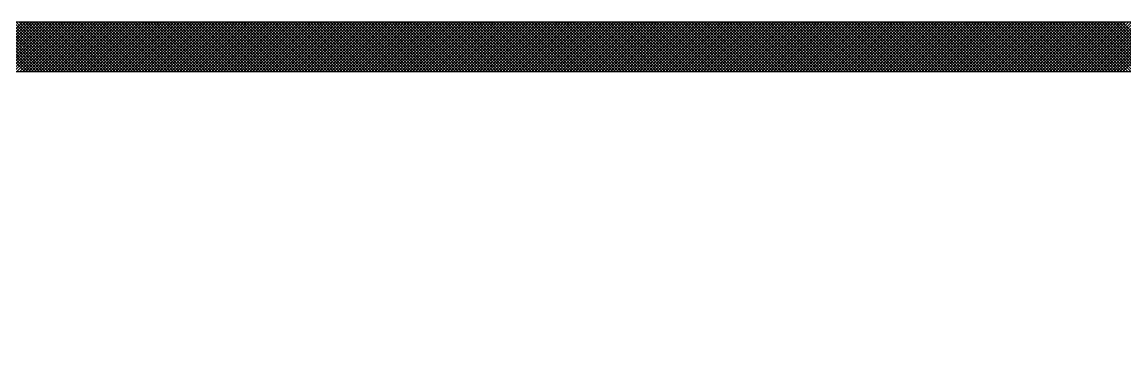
# Model space of a CAD drawing. Extents: x 0 to 119, y 0 to 84.
# Drawn here: x 25.4 to 30.76, y 68.11 to 69.71 of the extents above; entities that cross this region are included whole.
import ezdxf

# ---------------------------------------------------------------- set-up
doc = ezdxf.new("R2010")
doc.units = 0
doc.header["$MEASUREMENT"] = 0
doc.linetypes.add('ESTILO_TQS_0002', pattern=[0.4, 0.1, -0.3])
for name, color, linetype in [('29', 9, 'CONTINUOUS'), ('3', 7, 'CONTINUOUS'), ('6', 178, 'CONTINUOUS')]:
    doc.layers.add(name, color=color, linetype=linetype)

msp = doc.modelspace()

# ---------------------------------------------------------------- linework, layer by layer
at = {"layer": '29', "color": 9, "linetype": 'Continuous'}
for p, q in [((25.167655, 69.474966), (25.407655, 69.714966)), ((25.178764, 69.714966), (25.418764, 69.474966)), ((25.181797, 69.474966), (25.421797, 69.714966)), ((25.192906, 69.714966), (25.432906, 69.474966)), ((25.195939, 69.474966), (25.435939, 69.714966)), ((25.207048, 69.714966), (25.447048, 69.474966)), ((25.210081, 69.474966), (25.450081, 69.714966)), ((25.221191, 69.714966), (25.461191, 69.474966)), ((25.224224, 69.474966), (25.464224, 69.714966)), ((25.235333, 69.714966), (25.475333, 69.474966)), ((25.238366, 69.474966), (25.478366, 69.714966)), ((25.249475, 69.714966), (25.489475, 69.474966)), ((25.252508, 69.474966), (25.492508, 69.714966)), ((25.263617, 69.714966), (25.503617, 69.474966)), ((25.26665, 69.474966), (25.50665, 69.714966)), ((25.277759, 69.714966), (25.517759, 69.474966)), ((25.280792, 69.474966), (25.520792, 69.714966)), ((25.291901, 69.714966), (25.531901, 69.474966)), ((25.294934, 69.474966), (25.534934, 69.714966)), ((25.306043, 69.714966), (25.546043, 69.474966)), ((25.309076, 69.474966), (25.549076, 69.714966)), ((25.320185, 69.714966), (25.560185, 69.474966)), ((25.323218, 69.474966), (25.563218, 69.714966)), ((25.334328, 69.714966), (25.574328, 69.474966)), ((25.337361, 69.474966), (25.577361, 69.714966)), ((25.34847, 69.714966), (25.58847, 69.474966)), ((25.351503, 69.474966), (25.591503, 69.714966)), ((25.362612, 69.714966), (25.602612, 69.474966)), ((25.365645, 69.474966), (25.605645, 69.714966)), ((25.376754, 69.714966), (25.616754, 69.474966)), ((25.379787, 69.474966), (25.619787, 69.714966)), ((25.390896, 69.714966), (25.630896, 69.474966)), ((25.393929, 69.474966), (25.633929, 69.714966)), ((25.405038, 69.714966), (25.645038, 69.474966)), ((25.408071, 69.474966), (25.648071, 69.714966)), ((25.41918, 69.714966), (25.65918, 69.474966)), ((25.422213, 69.474966), (25.662213, 69.714966)), ((25.433323, 69.714966), (25.673323, 69.474966)), ((25.436356, 69.474966), (25.676356, 69.714966)), ((25.447465, 69.714966), (25.687465, 69.474966)), ((25.450498, 69.474966), (25.690498, 69.714966)), ((25.461607, 69.714966), (25.701607, 69.474966)), ((25.46464, 69.474966), (25.70464, 69.714966)), ((25.475749, 69.714966), (25.715749, 69.474966)), ((25.478782, 69.474966), (25.718782, 69.714966)), ((25.489891, 69.714966), (25.729891, 69.474966)), ((25.492924, 69.474966), (25.732924, 69.714966)), ((25.504033, 69.714966), (25.744033, 69.474966)), ((25.507066, 69.474966), (25.747066, 69.714966)), ((25.518175, 69.714966), (25.758175, 69.474966)), ((25.521208, 69.474966), (25.761208, 69.714966)), ((25.532318, 69.714966), (25.772318, 69.474966)), ((25.535351, 69.474966), (25.775351, 69.714966)), ((25.54646, 69.714966), (25.78646, 69.474966)), ((25.549493, 69.474966), (25.789493, 69.714966)), ((25.560602, 69.714966), (25.800602, 69.474966)), ((25.563635, 69.474966), (25.803635, 69.714966)), ((25.574744, 69.714966), (25.814744, 69.474966)), ((25.577777, 69.474966), (25.817777, 69.714966)), ((25.588886, 69.714966), (25.828886, 69.474966)), ((25.591919, 69.474966), (25.831919, 69.714966)), ((25.603028, 69.714966), (25.843028, 69.474966)), ((25.606061, 69.474966), (25.846061, 69.714966)), ((25.61717, 69.714966), (25.85717, 69.474966)), ((25.620203, 69.474966), (25.860203, 69.714966)), ((25.631312, 69.714966), (25.871312, 69.474966)), ((25.634345, 69.474966), (25.874345, 69.714966)), ((25.645455, 69.714966), (25.885455, 69.474966)), ((25.648488, 69.474966), (25.888488, 69.714966)), ((25.659597, 69.714966), (25.899597, 69.474966)), ((25.66263, 69.474966), (25.90263, 69.714966)), ((25.673739, 69.714966), (25.913739, 69.474966)), ((25.676772, 69.474966), (25.916772, 69.714966)), ((25.687881, 69.714966), (25.927881, 69.474966)), ((25.690914, 69.474966), (25.930914, 69.714966)), ((25.702023, 69.714966), (25.942023, 69.474966)), ((25.705056, 69.474966), (25.945056, 69.714966)), ((25.716165, 69.714966), (25.956165, 69.474966)), ((25.719198, 69.474966), (25.959198, 69.714966)), ((25.730307, 69.714966), (25.970307, 69.474966)), ((25.73334, 69.474966), (25.97334, 69.714966)), ((25.74445, 69.714966), (25.98445, 69.474966)), ((25.747483, 69.474966), (25.987483, 69.714966)), ((25.758592, 69.714966), (25.998592, 69.474966)), ((25.761625, 69.474966), (26.001625, 69.714966)), ((25.772734, 69.714966), (26.012734, 69.474966)), ((25.775767, 69.474966), (26.015767, 69.714966)), ((25.786876, 69.714966), (26.026876, 69.474966)), ((25.789909, 69.474966), (26.029909, 69.714966)), ((25.801018, 69.714966), (26.041018, 69.474966)), ((25.804051, 69.474966), (26.044051, 69.714966)), ((25.81516, 69.714966), (26.05516, 69.474966)), ((25.818193, 69.474966), (26.058193, 69.714966)), ((25.829302, 69.714966), (26.069302, 69.474966)), ((25.832335, 69.474966), (26.072335, 69.714966)), ((25.843444, 69.714966), (26.083444, 69.474966)), ((25.846478, 69.474966), (26.086478, 69.714966)), ((25.857587, 69.714966), (26.097587, 69.474966)), ((25.86062, 69.474966), (26.10062, 69.714966)), ((25.871729, 69.714966), (26.111729, 69.474966)), ((25.874762, 69.474966), (26.114762, 69.714966)), ((25.885871, 69.714966), (26.125871, 69.474966)), ((25.888904, 69.474966), (26.128904, 69.714966)), ((25.900013, 69.714966), (26.140013, 69.474966)), ((25.903046, 69.474966), (26.143046, 69.714966)), ((25.914155, 69.714966), (26.154155, 69.474966)), ((25.917188, 69.474966), (26.157188, 69.714966)), ((25.928297, 69.714966), (26.168297, 69.474966)), ((25.93133, 69.474966), (26.17133, 69.714966)), ((25.942439, 69.714966), (26.182439, 69.474966)), ((25.945472, 69.474966), (26.185472, 69.714966)), ((25.956582, 69.714966), (26.196582, 69.474966)), ((25.959615, 69.474966), (26.199615, 69.714966)), ((25.970724, 69.714966), (26.210724, 69.474966)), ((25.973757, 69.474966), (26.213757, 69.714966)), ((25.984866, 69.714966), (26.224866, 69.474966)), ((25.987899, 69.474966), (26.227899, 69.714966)), ((25.999008, 69.714966), (26.239008, 69.474966)), ((26.002041, 69.474966), (26.242041, 69.714966)), ((26.01315, 69.714966), (26.25315, 69.474966)), ((26.016183, 69.474966), (26.256183, 69.714966)), ((26.027292, 69.714966), (26.267292, 69.474966)), ((26.030325, 69.474966), (26.270325, 69.714966)), ((26.041434, 69.714966), (26.281434, 69.474966)), ((26.044467, 69.474966), (26.284467, 69.714966)), ((26.055577, 69.714966), (26.295577, 69.474966)), ((26.05861, 69.474966), (26.29861, 69.714966)), ((26.069719, 69.714966), (26.309719, 69.474966)), ((26.072752, 69.474966), (26.312752, 69.714966)), ((26.083861, 69.714966), (26.323861, 69.474966)), ((26.086894, 69.474966), (26.326894, 69.714966)), ((26.098003, 69.714966), (26.338003, 69.474966)), ((26.101036, 69.474966), (26.341036, 69.714966)), ((26.112145, 69.714966), (26.352145, 69.474966)), ((26.115178, 69.474966), (26.355178, 69.714966)), ((26.126287, 69.714966), (26.366287, 69.474966)), ((26.12932, 69.474966), (26.36932, 69.714966)), ((26.140429, 69.714966), (26.380429, 69.474966)), ((26.143462, 69.474966), (26.383462, 69.714966)), ((26.154571, 69.714966), (26.394571, 69.474966)), ((26.157604, 69.474966), (26.397604, 69.714966)), ((26.168714, 69.714966), (26.408714, 69.474966)), ((26.171747, 69.474966), (26.411747, 69.714966)), ((26.182856, 69.714966), (26.422856, 69.474966)), ((26.185889, 69.474966), (26.425889, 69.714966)), ((26.196998, 69.714966), (26.436998, 69.474966)), ((26.200031, 69.474966), (26.440031, 69.714966)), ((26.21114, 69.714966), (26.45114, 69.474966)), ((26.214173, 69.474966), (26.454173, 69.714966)), ((26.225282, 69.714966), (26.465282, 69.474966)), ((26.228315, 69.474966), (26.468315, 69.714966)), ((26.239424, 69.714966), (26.479424, 69.474966)), ((26.242457, 69.474966), (26.482457, 69.714966)), ((26.253566, 69.714966), (26.493566, 69.474966)), ((26.256599, 69.474966), (26.496599, 69.714966)), ((26.267709, 69.714966), (26.507709, 69.474966)), ((26.270742, 69.474966), (26.510742, 69.714966)), ((26.281851, 69.714966), (26.521851, 69.474966)), ((26.284884, 69.474966), (26.524884, 69.714966)), ((26.295993, 69.714966), (26.535993, 69.474966)), ((26.299026, 69.474966), (26.539026, 69.714966)), ((26.310135, 69.714966), (26.550135, 69.474966)), ((26.313168, 69.474966), (26.553168, 69.714966)), ((26.324277, 69.714966), (26.564277, 69.474966)), ((26.32731, 69.474966), (26.56731, 69.714966)), ((26.338419, 69.714966), (26.578419, 69.474966)), ((26.341452, 69.474966), (26.581452, 69.714966)), ((26.352561, 69.714966), (26.592561, 69.474966)), ((26.355594, 69.474966), (26.595594, 69.714966)), ((26.366704, 69.714966), (26.606704, 69.474966)), ((26.369737, 69.474966), (26.609737, 69.714966)), ((26.380846, 69.714966), (26.620846, 69.474966)), ((26.383879, 69.474966), (26.623879, 69.714966)), ((26.394988, 69.714966), (26.634988, 69.474966)), ((26.398021, 69.474966), (26.638021, 69.714966)), ((26.40913, 69.714966), (26.64913, 69.474966)), ((26.412163, 69.474966), (26.652163, 69.714966)), ((26.423272, 69.714966), (26.663272, 69.474966)), ((26.426305, 69.474966), (26.666305, 69.714966)), ((26.437414, 69.714966), (26.677414, 69.474966)), ((26.440447, 69.474966), (26.680447, 69.714966)), ((26.451556, 69.714966), (26.691556, 69.474966)), ((26.454589, 69.474966), (26.694589, 69.714966)), ((26.465698, 69.714966), (26.705698, 69.474966)), ((26.468731, 69.474966), (26.708731, 69.714966)), ((26.479841, 69.714966), (26.719841, 69.474966)), ((26.482874, 69.474966), (26.722874, 69.714966)), ((26.493983, 69.714966), (26.733983, 69.474966)), ((26.497016, 69.474966), (26.737016, 69.714966)), ((26.508125, 69.714966), (26.748125, 69.474966)), ((26.511158, 69.474966), (26.751158, 69.714966)), ((26.522267, 69.714966), (26.762267, 69.474966)), ((26.5253, 69.474966), (26.7653, 69.714966)), ((26.536409, 69.714966), (26.776409, 69.474966)), ((26.539442, 69.474966), (26.779442, 69.714966)), ((26.550551, 69.714966), (26.790551, 69.474966)), ((26.553584, 69.474966), (26.793584, 69.714966)), ((26.564693, 69.714966), (26.804693, 69.474966)), ((26.567726, 69.474966), (26.807726, 69.714966)), ((26.578836, 69.714966), (26.818836, 69.474966)), ((26.581869, 69.474966), (26.821869, 69.714966)), ((26.592978, 69.714966), (26.832978, 69.474966)), ((26.596011, 69.474966), (26.836011, 69.714966)), ((26.60712, 69.714966), (26.84712, 69.474966)), ((26.610153, 69.474966), (26.850153, 69.714966)), ((26.621262, 69.714966), (26.861262, 69.474966)), ((26.624295, 69.474966), (26.864295, 69.714966)), ((26.635404, 69.714966), (26.875404, 69.474966)), ((26.638437, 69.474966), (26.878437, 69.714966)), ((26.649546, 69.714966), (26.889546, 69.474966)), ((26.652579, 69.474966), (26.892579, 69.714966)), ((26.663688, 69.714966), (26.903688, 69.474966)), ((26.666721, 69.474966), (26.906721, 69.714966)), ((26.67783, 69.714966), (26.91783, 69.474966)), ((26.680864, 69.474966), (26.920864, 69.714966)), ((26.691973, 69.714966), (26.931973, 69.474966)), ((26.695006, 69.474966), (26.935006, 69.714966)), ((26.706115, 69.714966), (26.946115, 69.474966)), ((26.709148, 69.474966), (26.949148, 69.714966)), ((26.720257, 69.714966), (26.960257, 69.474966)), ((26.72329, 69.474966), (26.96329, 69.714966)), ((26.734399, 69.714966), (26.974399, 69.474966)), ((26.737432, 69.474966), (26.977432, 69.714966)), ((26.748541, 69.714966), (26.988541, 69.474966)), ((26.751574, 69.474966), (26.991574, 69.714966)), ((26.762683, 69.714966), (27.002683, 69.474966)), ((26.765716, 69.474966), (27.005716, 69.714966)), ((26.776825, 69.714966), (27.016825, 69.474966)), ((26.779858, 69.474966), (27.019858, 69.714966)), ((26.790968, 69.714966), (27.030968, 69.474966)), ((26.794001, 69.474966), (27.034001, 69.714966)), ((26.80511, 69.714966), (27.04511, 69.474966)), ((26.808143, 69.474966), (27.048143, 69.714966)), ((26.819252, 69.714966), (27.059252, 69.474966)), ((26.822285, 69.474966), (27.062285, 69.714966)), ((26.833394, 69.714966), (27.073394, 69.474966)), ((26.836427, 69.474966), (27.076427, 69.714966)), ((26.847536, 69.714966), (27.087536, 69.474966)), ((26.850569, 69.474966), (27.090569, 69.714966)), ((26.861678, 69.714966), (27.101678, 69.474966)), ((26.864711, 69.474966), (27.104711, 69.714966)), ((26.87582, 69.714966), (27.11582, 69.474966)), ((26.878853, 69.474966), (27.118853, 69.714966)), ((26.889963, 69.714966), (27.129963, 69.474966)), ((26.892996, 69.474966), (27.132996, 69.714966)), ((26.904105, 69.714966), (27.144105, 69.474966)), ((26.907138, 69.474966), (27.147138, 69.714966)), ((26.918247, 69.714966), (27.158247, 69.474966)), ((26.92128, 69.474966), (27.16128, 69.714966)), ((26.932389, 69.714966), (27.172389, 69.474966)), ((26.935422, 69.474966), (27.175422, 69.714966)), ((26.946531, 69.714966), (27.186531, 69.474966)), ((26.949564, 69.474966), (27.189564, 69.714966)), ((26.960673, 69.714966), (27.200673, 69.474966)), ((26.963706, 69.474966), (27.203706, 69.714966)), ((26.974815, 69.714966), (27.214815, 69.474966)), ((26.977848, 69.474966), (27.217848, 69.714966)), ((26.988957, 69.714966), (27.228957, 69.474966)), ((26.99199, 69.474966), (27.23199, 69.714966)), ((27.0031, 69.714966), (27.2431, 69.474966)), ((27.006133, 69.474966), (27.246133, 69.714966)), ((27.017242, 69.714966), (27.257242, 69.474966)), ((27.020275, 69.474966), (27.260275, 69.714966)), ((27.031384, 69.714966), (27.271384, 69.474966)), ((27.034417, 69.474966), (27.274417, 69.714966)), ((27.045526, 69.714966), (27.285526, 69.474966)), ((27.048559, 69.474966), (27.288559, 69.714966)), ((27.059668, 69.714966), (27.299668, 69.474966)), ((27.062701, 69.474966), (27.302701, 69.714966)), ((27.07381, 69.714966), (27.31381, 69.474966)), ((27.076843, 69.474966), (27.316843, 69.714966)), ((27.087952, 69.714966), (27.327952, 69.474966)), ((27.090985, 69.474966), (27.330985, 69.714966)), ((27.102095, 69.714966), (27.342095, 69.474966)), ((27.105128, 69.474966), (27.345128, 69.714966)), ((27.116237, 69.714966), (27.356237, 69.474966)), ((27.11927, 69.474966), (27.35927, 69.714966)), ((27.130379, 69.714966), (27.370379, 69.474966)), ((27.133412, 69.474966), (27.373412, 69.714966)), ((27.144521, 69.714966), (27.384521, 69.474966)), ((27.147554, 69.474966), (27.387554, 69.714966)), ((27.158663, 69.714966), (27.398663, 69.474966)), ((27.161696, 69.474966), (27.401696, 69.714966)), ((27.172805, 69.714966), (27.412805, 69.474966)), ((27.175838, 69.474966), (27.415838, 69.714966)), ((27.186947, 69.714966), (27.426947, 69.474966)), ((27.18998, 69.474966), (27.42998, 69.714966)), ((27.20109, 69.714966), (27.44109, 69.474966)), ((27.204123, 69.474966), (27.444123, 69.714966)), ((27.215232, 69.714966), (27.455232, 69.474966)), ((27.218265, 69.474966), (27.458265, 69.714966)), ((27.229374, 69.714966), (27.469374, 69.474966)), ((27.232407, 69.474966), (27.472407, 69.714966)), ((27.243516, 69.714966), (27.483516, 69.474966)), ((27.246549, 69.474966), (27.486549, 69.714966)), ((27.257658, 69.714966), (27.497658, 69.474966)), ((27.260691, 69.474966), (27.500691, 69.714966)), ((27.2718, 69.714966), (27.5118, 69.474966)), ((27.274833, 69.474966), (27.514833, 69.714966)), ((27.285942, 69.714966), (27.525942, 69.474966)), ((27.288975, 69.474966), (27.528975, 69.714966)), ((27.300084, 69.714966), (27.540084, 69.474966)), ((27.303117, 69.474966), (27.543117, 69.714966)), ((27.314227, 69.714966), (27.554227, 69.474966)), ((27.31726, 69.474966), (27.55726, 69.714966)), ((27.328369, 69.714966), (27.568369, 69.474966)), ((27.331402, 69.474966), (27.571402, 69.714966)), ((27.342511, 69.714966), (27.582511, 69.474966)), ((27.345544, 69.474966), (27.585544, 69.714966)), ((27.356653, 69.714966), (27.596653, 69.474966)), ((27.359686, 69.474966), (27.599686, 69.714966)), ((27.370795, 69.714966), (27.610795, 69.474966)), ((27.373828, 69.474966), (27.613828, 69.714966)), ((27.384937, 69.714966), (27.624937, 69.474966)), ((27.38797, 69.474966), (27.62797, 69.714966)), ((27.399079, 69.714966), (27.639079, 69.474966)), ((27.402112, 69.474966), (27.642112, 69.714966)), ((27.413222, 69.714966), (27.653222, 69.474966)), ((27.416255, 69.474966), (27.656255, 69.714966)), ((27.427364, 69.714966), (27.667364, 69.474966)), ((27.430397, 69.474966), (27.670397, 69.714966)), ((27.441506, 69.714966), (27.681506, 69.474966)), ((27.444539, 69.474966), (27.684539, 69.714966)), ((27.455648, 69.714966), (27.695648, 69.474966)), ((27.458681, 69.474966), (27.698681, 69.714966)), ((27.46979, 69.714966), (27.70979, 69.474966)), ((27.472823, 69.474966), (27.712823, 69.714966)), ((27.483932, 69.714966), (27.723932, 69.474966)), ((27.486965, 69.474966), (27.726965, 69.714966)), ((27.498074, 69.714966), (27.738074, 69.474966)), ((27.501107, 69.474966), (27.741107, 69.714966)), ((27.512217, 69.714966), (27.752217, 69.474966)), ((27.51525, 69.474966), (27.75525, 69.714966)), ((27.526359, 69.714966), (27.766359, 69.474966)), ((27.529392, 69.474966), (27.769392, 69.714966)), ((27.540501, 69.714966), (27.780501, 69.474966)), ((27.543534, 69.474966), (27.783534, 69.714966)), ((27.554643, 69.714966), (27.794643, 69.474966)), ((27.557676, 69.474966), (27.797676, 69.714966)), ((27.568785, 69.714966), (27.808785, 69.474966)), ((27.571818, 69.474966), (27.811818, 69.714966)), ((27.582927, 69.714966), (27.822927, 69.474966)), ((27.58596, 69.474966), (27.82596, 69.714966)), ((27.597069, 69.714966), (27.837069, 69.474966)), ((27.600102, 69.474966), (27.840102, 69.714966)), ((27.611211, 69.714966), (27.851211, 69.474966)), ((27.614244, 69.474966), (27.854244, 69.714966)), ((27.625354, 69.714966), (27.865354, 69.474966)), ((27.628387, 69.474966), (27.868387, 69.714966)), ((27.639496, 69.714966), (27.879496, 69.474966)), ((27.642529, 69.474966), (27.882529, 69.714966)), ((27.653638, 69.714966), (27.893638, 69.474966)), ((27.656671, 69.474966), (27.896671, 69.714966)), ((27.66778, 69.714966), (27.90778, 69.474966)), ((27.670813, 69.474966), (27.910813, 69.714966)), ((27.681922, 69.714966), (27.921922, 69.474966)), ((27.684955, 69.474966), (27.924955, 69.714966)), ((27.696064, 69.714966), (27.936064, 69.474966)), ((27.699097, 69.474966), (27.939097, 69.714966)), ((27.710206, 69.714966), (27.950206, 69.474966)), ((27.713239, 69.474966), (27.953239, 69.714966)), ((27.724349, 69.714966), (27.964349, 69.474966)), ((27.727382, 69.474966), (27.967382, 69.714966)), ((27.738491, 69.714966), (27.978491, 69.474966)), ((27.741524, 69.474966), (27.981524, 69.714966)), ((27.752633, 69.714966), (27.992633, 69.474966)), ((27.755666, 69.474966), (27.995666, 69.714966)), ((27.766775, 69.714966), (28.006775, 69.474966)), ((27.769808, 69.474966), (28.009808, 69.714966)), ((27.780917, 69.714966), (28.020917, 69.474966)), ((27.78395, 69.474966), (28.02395, 69.714966)), ((27.795059, 69.714966), (28.035059, 69.474966)), ((27.798092, 69.474966), (28.038092, 69.714966)), ((27.809201, 69.714966), (28.049201, 69.474966)), ((27.812234, 69.474966), (28.052234, 69.714966)), ((27.823343, 69.714966), (28.063343, 69.474966)), ((27.826377, 69.474966), (28.066377, 69.714966)), ((27.837486, 69.714966), (28.077486, 69.474966)), ((27.840519, 69.474966), (28.080519, 69.714966)), ((27.851628, 69.714966), (28.091628, 69.474966)), ((27.854661, 69.474966), (28.094661, 69.714966)), ((27.86577, 69.714966), (28.10577, 69.474966)), ((27.868803, 69.474966), (28.108803, 69.714966)), ((27.879912, 69.714966), (28.119912, 69.474966)), ((27.882945, 69.474966), (28.122945, 69.714966)), ((27.894054, 69.714966), (28.134054, 69.474966)), ((27.897087, 69.474966), (28.137087, 69.714966)), ((27.908196, 69.714966), (28.148196, 69.474966)), ((27.911229, 69.474966), (28.151229, 69.714966)), ((27.922338, 69.714966), (28.162338, 69.474966)), ((27.925371, 69.474966), (28.165371, 69.714966)), ((27.936481, 69.714966), (28.176481, 69.474966)), ((27.939514, 69.474966), (28.179514, 69.714966)), ((27.950623, 69.714966), (28.190623, 69.474966)), ((27.953656, 69.474966), (28.193656, 69.714966)), ((27.964765, 69.714966), (28.204765, 69.474966)), ((27.967798, 69.474966), (28.207798, 69.714966)), ((27.978907, 69.714966), (28.218907, 69.474966)), ((27.98194, 69.474966), (28.22194, 69.714966)), ((27.993049, 69.714966), (28.233049, 69.474966)), ((27.996082, 69.474966), (28.236082, 69.714966)), ((28.007191, 69.714966), (28.247191, 69.474966)), ((28.010224, 69.474966), (28.250224, 69.714966)), ((28.021333, 69.714966), (28.261333, 69.474966)), ((28.024366, 69.474966), (28.264366, 69.714966)), ((28.035476, 69.714966), (28.275476, 69.474966)), ((28.038509, 69.474966), (28.278509, 69.714966)), ((28.049618, 69.714966), (28.289618, 69.474966)), ((28.052651, 69.474966), (28.292651, 69.714966)), ((28.06376, 69.714966), (28.30376, 69.474966)), ((28.066793, 69.474966), (28.306793, 69.714966)), ((28.077902, 69.714966), (28.317902, 69.474966)), ((28.080935, 69.474966), (28.320935, 69.714966)), ((28.092044, 69.714966), (28.332044, 69.474966)), ((28.095077, 69.474966), (28.335077, 69.714966)), ((28.106186, 69.714966), (28.346186, 69.474966)), ((28.109219, 69.474966), (28.349219, 69.714966)), ((28.120328, 69.714966), (28.360328, 69.474966)), ((28.123361, 69.474966), (28.363361, 69.714966)), ((28.13447, 69.714966), (28.37447, 69.474966)), ((28.137503, 69.474966), (28.377503, 69.714966)), ((28.148613, 69.714966), (28.388613, 69.474966)), ((28.151646, 69.474966), (28.391646, 69.714966)), ((28.162755, 69.714966), (28.402755, 69.474966)), ((28.165788, 69.474966), (28.405788, 69.714966)), ((28.176897, 69.714966), (28.416897, 69.474966)), ((28.17993, 69.474966), (28.41993, 69.714966)), ((28.191039, 69.714966), (28.431039, 69.474966)), ((28.194072, 69.474966), (28.434072, 69.714966)), ((28.205181, 69.714966), (28.445181, 69.474966)), ((28.208214, 69.474966), (28.448214, 69.714966)), ((28.219323, 69.714966), (28.459323, 69.474966)), ((28.222356, 69.474966), (28.462356, 69.714966)), ((28.233465, 69.714966), (28.473465, 69.474966)), ((28.236498, 69.474966), (28.476498, 69.714966)), ((28.247608, 69.714966), (28.487608, 69.474966)), ((28.250641, 69.474966), (28.490641, 69.714966)), ((28.26175, 69.714966), (28.50175, 69.474966)), ((28.264783, 69.474966), (28.504783, 69.714966)), ((28.275892, 69.714966), (28.515892, 69.474966)), ((28.278925, 69.474966), (28.518925, 69.714966)), ((28.290034, 69.714966), (28.530034, 69.474966)), ((28.293067, 69.474966), (28.533067, 69.714966)), ((28.304176, 69.714966), (28.544176, 69.474966)), ((28.307209, 69.474966), (28.547209, 69.714966)), ((28.318318, 69.714966), (28.558318, 69.474966)), ((28.321351, 69.474966), (28.561351, 69.714966)), ((28.33246, 69.714966), (28.57246, 69.474966)), ((28.335493, 69.474966), (28.575493, 69.714966)), ((28.346603, 69.714966), (28.586603, 69.474966)), ((28.349636, 69.474966), (28.589636, 69.714966)), ((28.360745, 69.714966), (28.600745, 69.474966)), ((28.363778, 69.474966), (28.603778, 69.714966)), ((28.374887, 69.714966), (28.614887, 69.474966)), ((28.37792, 69.474966), (28.61792, 69.714966)), ((28.389029, 69.714966), (28.629029, 69.474966)), ((28.392062, 69.474966), (28.632062, 69.714966)), ((28.403171, 69.714966), (28.643171, 69.474966)), ((28.406204, 69.474966), (28.646204, 69.714966)), ((28.417313, 69.714966), (28.657313, 69.474966)), ((28.420346, 69.474966), (28.660346, 69.714966)), ((28.431455, 69.714966), (28.671455, 69.474966)), ((28.434488, 69.474966), (28.674488, 69.714966)), ((28.445597, 69.714966), (28.685597, 69.474966)), ((28.44863, 69.474966), (28.68863, 69.714966)), ((28.45974, 69.714966), (28.69974, 69.474966)), ((28.462773, 69.474966), (28.702773, 69.714966)), ((28.473882, 69.714966), (28.713882, 69.474966)), ((28.476915, 69.474966), (28.716915, 69.714966)), ((28.488024, 69.714966), (28.728024, 69.474966)), ((28.491057, 69.474966), (28.731057, 69.714966)), ((28.502166, 69.714966), (28.742166, 69.474966)), ((28.505199, 69.474966), (28.745199, 69.714966)), ((28.516308, 69.714966), (28.756308, 69.474966)), ((28.519341, 69.474966), (28.759341, 69.714966)), ((28.53045, 69.714966), (28.77045, 69.474966)), ((28.533483, 69.474966), (28.773483, 69.714966)), ((28.544592, 69.714966), (28.784592, 69.474966)), ((28.547625, 69.474966), (28.787625, 69.714966)), ((28.558735, 69.714966), (28.798735, 69.474966)), ((28.561768, 69.474966), (28.801768, 69.714966)), ((28.572877, 69.714966), (28.812877, 69.474966)), ((28.57591, 69.474966), (28.81591, 69.714966)), ((28.587019, 69.714966), (28.827019, 69.474966)), ((28.590052, 69.474966), (28.830052, 69.714966)), ((28.601161, 69.714966), (28.841161, 69.474966)), ((28.604194, 69.474966), (28.844194, 69.714966)), ((28.615303, 69.714966), (28.855303, 69.474966)), ((28.618336, 69.474966), (28.858336, 69.714966)), ((28.629445, 69.714966), (28.869445, 69.474966)), ((28.632478, 69.474966), (28.872478, 69.714966)), ((28.643587, 69.714966), (28.883587, 69.474966)), ((28.64662, 69.474966), (28.88662, 69.714966)), ((28.657729, 69.714966), (28.897729, 69.474966)), ((28.660763, 69.474966), (28.900763, 69.714966)), ((28.671872, 69.714966), (28.911872, 69.474966)), ((28.674905, 69.474966), (28.914905, 69.714966)), ((28.686014, 69.714966), (28.926014, 69.474966)), ((28.689047, 69.474966), (28.929047, 69.714966)), ((28.700156, 69.714966), (28.940156, 69.474966)), ((28.703189, 69.474966), (28.943189, 69.714966)), ((28.714298, 69.714966), (28.954298, 69.474966)), ((28.717331, 69.474966), (28.957331, 69.714966)), ((28.72844, 69.714966), (28.96844, 69.474966)), ((28.731473, 69.474966), (28.971473, 69.714966)), ((28.742582, 69.714966), (28.982582, 69.474966)), ((28.745615, 69.474966), (28.985615, 69.714966)), ((28.756724, 69.714966), (28.996724, 69.474966)), ((28.759757, 69.474966), (28.999757, 69.714966)), ((28.770867, 69.714966), (29.010867, 69.474966)), ((28.7739, 69.474966), (29.0139, 69.714966)), ((28.785009, 69.714966), (29.025009, 69.474966)), ((28.788042, 69.474966), (29.028042, 69.714966)), ((28.799151, 69.714966), (29.039151, 69.474966)), ((28.802184, 69.474966), (29.042184, 69.714966)), ((28.813293, 69.714966), (29.053293, 69.474966)), ((28.816326, 69.474966), (29.056326, 69.714966)), ((28.827435, 69.714966), (29.067435, 69.474966)), ((28.830468, 69.474966), (29.070468, 69.714966)), ((28.841577, 69.714966), (29.081577, 69.474966)), ((28.84461, 69.474966), (29.08461, 69.714966)), ((28.855719, 69.714966), (29.095719, 69.474966)), ((28.858752, 69.474966), (29.098752, 69.714966)), ((28.869862, 69.714966), (29.109862, 69.474966)), ((28.872895, 69.474966), (29.112895, 69.714966)), ((28.884004, 69.714966), (29.124004, 69.474966)), ((28.887037, 69.474966), (29.127037, 69.714966)), ((28.898146, 69.714966), (29.138146, 69.474966)), ((28.901179, 69.474966), (29.141179, 69.714966)), ((28.912288, 69.714966), (29.152288, 69.474966)), ((28.915321, 69.474966), (29.155321, 69.714966)), ((28.92643, 69.714966), (29.16643, 69.474966)), ((28.929463, 69.474966), (29.169463, 69.714966)), ((28.940572, 69.714966), (29.180572, 69.474966)), ((28.943605, 69.474966), (29.183605, 69.714966)), ((28.954714, 69.714966), (29.194714, 69.474966)), ((28.957747, 69.474966), (29.197747, 69.714966)), ((28.968856, 69.714966), (29.208856, 69.474966)), ((28.971889, 69.474966), (29.211889, 69.714966)), ((28.982999, 69.714966), (29.222999, 69.474966)), ((28.986032, 69.474966), (29.226032, 69.714966)), ((28.997141, 69.714966), (29.237141, 69.474966)), ((29.000174, 69.474966), (29.240174, 69.714966)), ((29.011283, 69.714966), (29.251283, 69.474966)), ((29.014316, 69.474966), (29.254316, 69.714966)), ((29.025425, 69.714966), (29.265425, 69.474966)), ((29.028458, 69.474966), (29.268458, 69.714966)), ((29.039567, 69.714966), (29.279567, 69.474966)), ((29.0426, 69.474966), (29.2826, 69.714966)), ((29.053709, 69.714966), (29.293709, 69.474966)), ((29.056742, 69.474966), (29.296742, 69.714966)), ((29.067851, 69.714966), (29.307851, 69.474966)), ((29.070884, 69.474966), (29.310884, 69.714966)), ((29.081994, 69.714966), (29.321994, 69.474966)), ((29.085027, 69.474966), (29.325027, 69.714966)), ((29.096136, 69.714966), (29.336136, 69.474966)), ((29.099169, 69.474966), (29.339169, 69.714966)), ((29.110278, 69.714966), (29.350278, 69.474966)), ((29.113311, 69.474966), (29.353311, 69.714966)), ((29.12442, 69.714966), (29.36442, 69.474966)), ((29.127453, 69.474966), (29.367453, 69.714966)), ((29.138562, 69.714966), (29.378562, 69.474966)), ((29.141595, 69.474966), (29.381595, 69.714966)), ((29.152704, 69.714966), (29.392704, 69.474966)), ((29.155737, 69.474966), (29.395737, 69.714966)), ((29.166846, 69.714966), (29.406846, 69.474966)), ((29.169879, 69.474966), (29.409879, 69.714966)), ((29.180989, 69.714966), (29.420989, 69.474966)), ((29.184022, 69.474966), (29.424022, 69.714966)), ((29.195131, 69.714966), (29.435131, 69.474966)), ((29.198164, 69.474966), (29.438164, 69.714966)), ((29.209273, 69.714966), (29.449273, 69.474966)), ((29.212306, 69.474966), (29.452306, 69.714966)), ((29.223415, 69.714966), (29.463415, 69.474966)), ((29.226448, 69.474966), (29.466448, 69.714966)), ((29.237557, 69.714966), (29.477557, 69.474966)), ((29.24059, 69.474966), (29.48059, 69.714966)), ((29.251699, 69.714966), (29.491699, 69.474966)), ((29.254732, 69.474966), (29.494732, 69.714966)), ((29.265841, 69.714966), (29.505841, 69.474966)), ((29.268874, 69.474966), (29.508874, 69.714966)), ((29.279983, 69.714966), (29.519983, 69.474966)), ((29.283016, 69.474966), (29.523016, 69.714966)), ((29.294126, 69.714966), (29.534126, 69.474966)), ((29.297159, 69.474966), (29.537159, 69.714966)), ((29.308268, 69.714966), (29.548268, 69.474966)), ((29.311301, 69.474966), (29.551301, 69.714966)), ((29.32241, 69.714966), (29.56241, 69.474966)), ((29.325443, 69.474966), (29.565443, 69.714966)), ((29.336552, 69.714966), (29.576552, 69.474966)), ((29.339585, 69.474966), (29.579585, 69.714966)), ((29.350694, 69.714966), (29.590694, 69.474966)), ((29.353727, 69.474966), (29.593727, 69.714966)), ((29.364836, 69.714966), (29.604836, 69.474966)), ((29.367869, 69.474966), (29.607869, 69.714966)), ((29.378978, 69.714966), (29.618978, 69.474966)), ((29.382011, 69.474966), (29.622011, 69.714966)), ((29.393121, 69.714966), (29.633121, 69.474966)), ((29.396154, 69.474966), (29.636154, 69.714966)), ((29.407263, 69.714966), (29.647263, 69.474966)), ((29.410296, 69.474966), (29.650296, 69.714966)), ((29.421405, 69.714966), (29.661405, 69.474966)), ((29.424438, 69.474966), (29.664438, 69.714966)), ((29.435547, 69.714966), (29.675547, 69.474966)), ((29.43858, 69.474966), (29.67858, 69.714966)), ((29.449689, 69.714966), (29.689689, 69.474966)), ((29.452722, 69.474966), (29.692722, 69.714966)), ((29.463831, 69.714966), (29.703831, 69.474966)), ((29.466864, 69.474966), (29.706864, 69.714966)), ((29.477973, 69.714966), (29.717973, 69.474966)), ((29.481006, 69.474966), (29.721006, 69.714966)), ((29.492115, 69.714966), (29.732115, 69.474966)), ((29.495149, 69.474966), (29.735149, 69.714966)), ((29.506258, 69.714966), (29.746258, 69.474966)), ((29.509291, 69.474966), (29.749291, 69.714966)), ((29.5204, 69.714966), (29.7604, 69.474966)), ((29.523433, 69.474966), (29.763433, 69.714966)), ((29.534542, 69.714966), (29.774542, 69.474966)), ((29.537575, 69.474966), (29.777575, 69.714966)), ((29.548684, 69.714966), (29.788684, 69.474966)), ((29.551717, 69.474966), (29.791717, 69.714966)), ((29.562826, 69.714966), (29.802826, 69.474966)), ((29.565859, 69.474966), (29.805859, 69.714966)), ((29.576968, 69.714966), (29.816968, 69.474966)), ((29.580001, 69.474966), (29.820001, 69.714966)), ((29.59111, 69.714966), (29.83111, 69.474966)), ((29.594143, 69.474966), (29.834143, 69.714966)), ((29.605253, 69.714966), (29.845253, 69.474966)), ((29.608286, 69.474966), (29.848286, 69.714966)), ((29.619395, 69.714966), (29.859395, 69.474966)), ((29.622428, 69.474966), (29.862428, 69.714966)), ((29.633537, 69.714966), (29.873537, 69.474966)), ((29.63657, 69.474966), (29.87657, 69.714966)), ((29.647679, 69.714966), (29.887679, 69.474966)), ((29.650712, 69.474966), (29.890712, 69.714966)), ((29.661821, 69.714966), (29.901821, 69.474966)), ((29.664854, 69.474966), (29.904854, 69.714966)), ((29.675963, 69.714966), (29.915963, 69.474966)), ((29.678996, 69.474966), (29.918996, 69.714966)), ((29.690105, 69.714966), (29.930105, 69.474966)), ((29.693138, 69.474966), (29.933138, 69.714966)), ((29.704248, 69.714966), (29.944248, 69.474966)), ((29.707281, 69.474966), (29.947281, 69.714966)), ((29.71839, 69.714966), (29.95839, 69.474966)), ((29.721423, 69.474966), (29.961423, 69.714966)), ((29.732532, 69.714966), (29.972532, 69.474966)), ((29.735565, 69.474966), (29.975565, 69.714966)), ((29.746674, 69.714966), (29.986674, 69.474966)), ((29.749707, 69.474966), (29.989707, 69.714966)), ((29.760816, 69.714966), (30.000816, 69.474966)), ((29.763849, 69.474966), (30.003849, 69.714966)), ((29.774958, 69.714966), (30.014958, 69.474966)), ((29.777991, 69.474966), (30.017991, 69.714966)), ((29.7891, 69.714966), (30.0291, 69.474966)), ((29.792133, 69.474966), (30.032133, 69.714966)), ((29.803242, 69.714966), (30.043242, 69.474966)), ((29.806275, 69.474966), (30.046275, 69.714966)), ((29.817385, 69.714966), (30.057385, 69.474966)), ((29.820418, 69.474966), (30.060418, 69.714966)), ((29.831527, 69.714966), (30.071527, 69.474966)), ((29.83456, 69.474966), (30.07456, 69.714966)), ((29.845669, 69.714966), (30.085669, 69.474966)), ((29.848702, 69.474966), (30.088702, 69.714966)), ((29.859811, 69.714966), (30.099811, 69.474966)), ((29.862844, 69.474966), (30.102844, 69.714966)), ((29.873953, 69.714966), (30.113953, 69.474966)), ((29.876986, 69.474966), (30.116986, 69.714966)), ((29.888095, 69.714966), (30.128095, 69.474966)), ((29.891128, 69.474966), (30.131128, 69.714966)), ((29.902237, 69.714966), (30.142237, 69.474966)), ((29.90527, 69.474966), (30.14527, 69.714966)), ((29.91638, 69.714966), (30.15638, 69.474966)), ((29.919413, 69.474966), (30.159413, 69.714966)), ((29.930522, 69.714966), (30.170522, 69.474966)), ((29.933555, 69.474966), (30.173555, 69.714966)), ((29.944664, 69.714966), (30.184664, 69.474966)), ((29.947697, 69.474966), (30.187697, 69.714966)), ((29.958806, 69.714966), (30.198806, 69.474966)), ((29.961839, 69.474966), (30.201839, 69.714966)), ((29.972948, 69.714966), (30.212948, 69.474966)), ((29.975981, 69.474966), (30.215981, 69.714966)), ((29.98709, 69.714966), (30.22709, 69.474966)), ((29.990123, 69.474966), (30.230123, 69.714966)), ((30.001232, 69.714966), (30.241232, 69.474966)), ((30.004265, 69.474966), (30.244265, 69.714966)), ((30.015375, 69.714966), (30.255375, 69.474966)), ((30.018408, 69.474966), (30.258408, 69.714966)), ((30.029517, 69.714966), (30.269517, 69.474966)), ((30.03255, 69.474966), (30.27255, 69.714966)), ((30.043659, 69.714966), (30.283659, 69.474966)), ((30.046692, 69.474966), (30.286692, 69.714966)), ((30.057801, 69.714966), (30.297801, 69.474966)), ((30.060834, 69.474966), (30.300834, 69.714966)), ((30.071943, 69.714966), (30.311943, 69.474966)), ((30.074976, 69.474966), (30.314976, 69.714966)), ((30.086085, 69.714966), (30.326085, 69.474966)), ((30.089118, 69.474966), (30.329118, 69.714966)), ((30.100227, 69.714966), (30.340227, 69.474966)), ((30.10326, 69.474966), (30.34326, 69.714966)), ((30.114369, 69.714966), (30.354369, 69.474966)), ((30.117402, 69.474966), (30.357402, 69.714966)), ((30.128512, 69.714966), (30.368512, 69.474966)), ((30.131545, 69.474966), (30.371545, 69.714966)), ((30.142654, 69.714966), (30.382654, 69.474966)), ((30.145687, 69.474966), (30.385687, 69.714966)), ((30.156796, 69.714966), (30.396796, 69.474966)), ((30.159829, 69.474966), (30.399829, 69.714966)), ((30.170938, 69.714966), (30.410938, 69.474966)), ((30.173971, 69.474966), (30.413971, 69.714966)), ((30.18508, 69.714966), (30.42508, 69.474966)), ((30.188113, 69.474966), (30.428113, 69.714966)), ((30.199222, 69.714966), (30.439222, 69.474966)), ((30.202255, 69.474966), (30.442255, 69.714966)), ((30.213364, 69.714966), (30.453364, 69.474966)), ((30.216397, 69.474966), (30.456397, 69.714966)), ((30.227507, 69.714966), (30.467507, 69.474966)), ((30.23054, 69.474966), (30.47054, 69.714966)), ((30.241649, 69.714966), (30.481649, 69.474966)), ((30.244682, 69.474966), (30.484682, 69.714966)), ((30.255791, 69.714966), (30.495791, 69.474966)), ((30.258824, 69.474966), (30.498824, 69.714966)), ((30.269933, 69.714966), (30.509933, 69.474966)), ((30.272966, 69.474966), (30.512966, 69.714966)), ((30.284075, 69.714966), (30.524075, 69.474966)), ((30.287108, 69.474966), (30.527108, 69.714966)), ((30.298217, 69.714966), (30.538217, 69.474966)), ((30.30125, 69.474966), (30.54125, 69.714966)), ((30.312359, 69.714966), (30.552359, 69.474966)), ((30.315392, 69.474966), (30.555392, 69.714966)), ((30.326501, 69.714966), (30.566501, 69.474966)), ((30.329535, 69.474966), (30.569535, 69.714966)), ((30.340644, 69.714966), (30.580644, 69.474966)), ((30.343677, 69.474966), (30.583677, 69.714966)), ((30.354786, 69.714966), (30.594786, 69.474966)), ((30.357819, 69.474966), (30.597819, 69.714966)), ((30.368928, 69.714966), (30.608928, 69.474966)), ((30.371961, 69.474966), (30.611961, 69.714966)), ((30.38307, 69.714966), (30.62307, 69.474966)), ((30.386103, 69.474966), (30.626103, 69.714966)), ((30.397212, 69.714966), (30.637212, 69.474966)), ((30.400245, 69.474966), (30.640245, 69.714966)), ((30.411354, 69.714966), (30.651354, 69.474966)), ((30.414387, 69.474966), (30.654387, 69.714966)), ((30.425496, 69.714966), (30.665496, 69.474966)), ((30.428529, 69.474966), (30.668529, 69.714966)), ((30.439639, 69.714966), (30.679639, 69.474966)), ((30.442672, 69.474966), (30.682672, 69.714966)), ((30.453781, 69.714966), (30.693781, 69.474966)), ((30.456814, 69.474966), (30.696814, 69.714966)), ((30.467923, 69.714966), (30.707923, 69.474966)), ((30.470956, 69.474966), (30.710956, 69.714966)), ((30.482065, 69.714966), (30.722065, 69.474966)), ((30.485098, 69.474966), (30.725098, 69.714966)), ((30.496207, 69.714966), (30.736207, 69.474966)), ((30.49924, 69.474966), (30.73924, 69.714966)), ((30.510349, 69.714966), (30.750349, 69.474966)), ((30.513382, 69.474966), (30.753382, 69.714966)), ((30.524491, 69.714966), (30.764491, 69.474966)), ((30.527524, 69.474966), (30.767524, 69.714966)), ((30.538634, 69.714966), (30.778634, 69.474966)), ((30.541667, 69.474966), (30.781667, 69.714966)), ((30.552776, 69.714966), (30.792776, 69.474966)), ((30.555809, 69.474966), (30.795809, 69.714966)), ((30.566918, 69.714966), (30.806918, 69.474966)), ((30.569951, 69.474966), (30.809951, 69.714966)), ((30.58106, 69.714966), (30.82106, 69.474966)), ((30.584093, 69.474966), (30.824093, 69.714966)), ((30.595202, 69.714966), (30.835202, 69.474966)), ((30.598235, 69.474966), (30.838235, 69.714966)), ((30.609344, 69.714966), (30.849344, 69.474966)), ((30.612377, 69.474966), (30.852377, 69.714966)), ((30.623486, 69.714966), (30.863486, 69.474966)), ((30.626519, 69.474966), (30.866519, 69.714966)), ((30.637628, 69.714966), (30.877628, 69.474966)), ((30.640661, 69.474966), (30.880661, 69.714966)), ((30.651771, 69.714966), (30.891771, 69.474966)), ((30.654804, 69.474966), (30.894804, 69.714966)), ((30.665913, 69.714966), (30.905913, 69.474966)), ((30.668946, 69.474966), (30.908946, 69.714966)), ((30.680055, 69.714966), (30.920055, 69.474966)), ((30.683088, 69.474966), (30.923088, 69.714966)), ((30.694197, 69.714966), (30.934197, 69.474966)), ((30.69723, 69.474966), (30.93723, 69.714966)), ((30.708339, 69.714966), (30.948339, 69.474966)), ((30.711372, 69.474966), (30.951372, 69.714966)), ((30.722481, 69.714966), (30.962481, 69.474966)), ((30.725514, 69.474966), (30.965514, 69.714966)), ((30.736623, 69.714966), (30.976623, 69.474966)), ((30.739656, 69.474966), (30.979656, 69.714966)), ((30.750766, 69.714966), (30.990766, 69.474966)), ((30.753799, 69.474966), (30.993799, 69.714966))]:
    msp.add_line(p, q, dxfattribs=at)
for points in [[(20.08559, 69.714966), (20.08559, 69.074966), (20.36559, 69.074966), (20.36559, 69.474966), (22.08559, 69.474966), (22.08559, 68.114966), (23.28559, 68.114966), (23.28559, 69.474966), (31.68559, 69.474966), (31.68559, 68.114966), (32.68559, 68.114966), (32.68559, 69.474966), (34.16559, 69.474966), (34.16559, 68.114966), (34.76559, 68.114966), (34.76559, 69.474966), (40.66559, 69.474966), (40.66559, 68.114966), (41.26559, 68.114966), (41.26559, 69.474966), (48.515634, 69.474966)], [(48.895634, 69.714966), (41.26559, 69.714966), (34.76559, 69.714966), (32.68559, 69.714966), (23.28559, 69.714966), (22.08559, 69.714966), (22.08559, 69.674966), (20.36559, 69.674966), (20.36559, 69.714966), (20.08559, 69.714966)]]:
    msp.add_lwpolyline(points, dxfattribs=at)
at = {"layer": '3', "color": 7, "linetype": 'ESTILO_TQS_0002'}
msp.add_line((18.393794, 69.714966), (54.105818, 69.714966), dxfattribs=at)
at = {"layer": '6', "color": 178, "linetype": 'Continuous'}
for p, q in [((32.68559, 69.714966), (23.28559, 69.714966)), ((23.28559, 69.474966), (31.68559, 69.474966))]:
    msp.add_line(p, q, dxfattribs=at)

doc.saveas('drawing.dxf')
